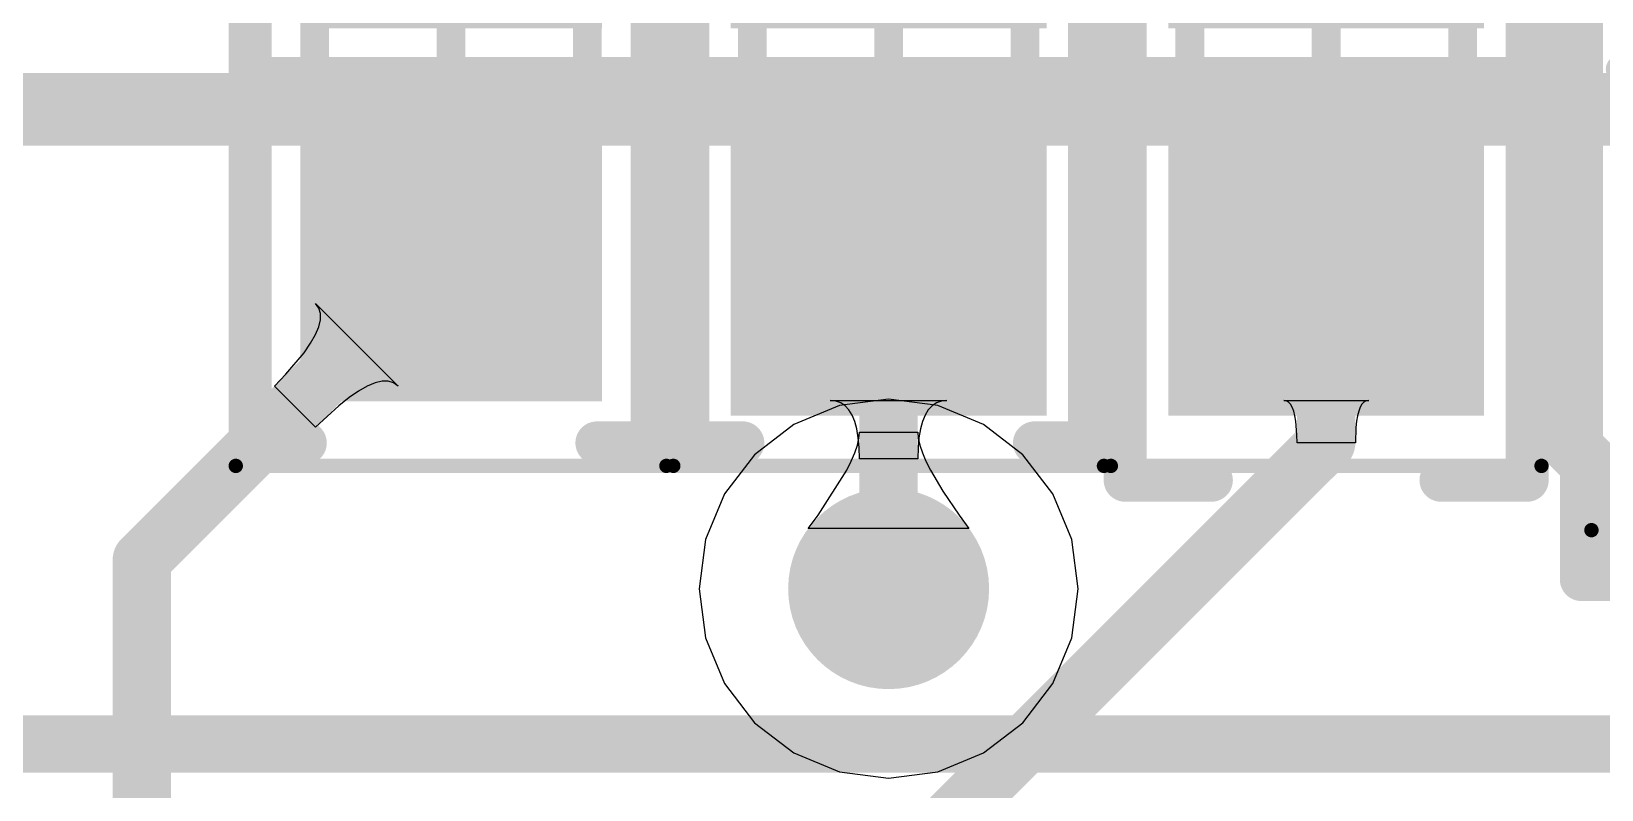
# Model space of a CAD drawing. Header units: inches. Extents: x -0.01 to 3.94, y -0.06 to 4.68.
# Drawn here: x 2.1324 to 2.3478, y 0.5624 to 0.6665 of the extents above; entities that cross this region are included whole.
import ezdxf

# ---------------------------------------------------------------- set-up
doc = ezdxf.new("R2010")
doc.units = ezdxf.units.IN
doc.header["$MEASUREMENT"] = 0
for name, color, linetype in [('Bottom Layer', 5, 'Continuous'), ('Int1 -GND)', 16, 'Continuous'), ('Int2 -PWR)', 76, 'Continuous'), ('Top 3D Body', 56, 'Continuous'), ('Top Courtyard', 56, 'Continuous'), ('Top Layer', 1, 'Continuous'), ('Top Overlay', 2, 'Continuous'), ('Top Paste', 8, 'Continuous'), ('Top Solder', 216, 'Continuous'), ('Via Holes', 16, 'Continuous')]:
    doc.layers.add(name, color=color, linetype=linetype)

# ---------------------------------------------------------------- blocks, each defined once
blk = doc.blocks.new('RES_0603_1608_536')
at = {"layer": 'Top Layer'}
for points in [[(-0.0423237, -0.0186998), (-0.0423237, 0.0187018), (-0.008859100000000003, 0.0187018), (-0.008859099999999996, -0.0186998)], [(0.008858300000000003, -0.0186998), (0.008858299999999998, 0.0187018), (0.0423229, 0.0187018), (0.0423229, -0.0186998)]]:
    blk.add_hatch(color=1, dxfattribs=at).paths.add_polyline_path(points)
at = {"layer": 'Top Paste'}
for points in [[(-0.0423237, -0.0186998), (-0.0423237, 0.0187018), (-0.008859100000000003, 0.0187018), (-0.008859099999999996, -0.0186998)], [(0.008858300000000003, -0.0186998), (0.008858299999999998, 0.0187018), (0.0423229, 0.0187018), (0.0423229, -0.0186998)]]:
    blk.add_hatch(color=8, dxfattribs=at).paths.add_polyline_path(points)
at = {"layer": 'Top Solder'}
for points in [[(-0.0442922, -0.0206683), (-0.0442922, 0.0206703), (-0.006890600000000003, 0.0206703), (-0.006890599999999997, -0.0206683)], [(0.006889800000000003, -0.0206683), (0.006889799999999997, 0.0206703), (0.0442914, 0.0206703), (0.0442914, -0.0206683)]]:
    blk.add_hatch(color=216, dxfattribs=at).paths.add_polyline_path(points)
at = {"layer": 'Top 3D Body'}
for points in [[(0.0344486, 0.018701, 0.003937, 0.003937, 0), (-0.0344494, 0.018701, 0.003937, 0.003937, 0)], [(-0.0344494, -0.018701, 0.003937, 0.003937, 0), (-0.0344494, 0.018701, 0.003937, 0.003937, 0)], [(0.0344486, -0.018701, 0.003937, 0.003937, 0), (0.0344486, 0.018701, 0.003937, 0.003937, 0)], [(0.0344486, -0.018701, 0.003937, 0.003937, 0), (-0.0344494, -0.018701, 0.003937, 0.003937, 0)]]:
    blk.add_lwpolyline(points, format="xyseb", dxfattribs=at)
for points in [[(-0.0354336, 0.018701, 0.0019685, 0.0019685, 1), (-0.0334652, 0.018701, 0.0019685, 0.0019685, 1)], [(-0.0354336, 0.018701, 0.0019685, 0.0019685, 1), (-0.0334652, 0.018701, 0.0019685, 0.0019685, 1)], [(0.0334644, 0.018701, 0.0019685, 0.0019685, 1), (0.0354328, 0.018701, 0.0019685, 0.0019685, 1)], [(0.0334644, 0.018701, 0.0019685, 0.0019685, 1), (0.0354328, 0.018701, 0.0019685, 0.0019685, 1)], [(-0.0354336, -0.018701, 0.0019685, 0.0019685, 1), (-0.0334652, -0.018701, 0.0019685, 0.0019685, 1)], [(-0.0354336, -0.018701, 0.0019685, 0.0019685, 1), (-0.0334652, -0.018701, 0.0019685, 0.0019685, 1)], [(0.0334644, -0.018701, 0.0019685, 0.0019685, 1), (0.0354328, -0.018701, 0.0019685, 0.0019685, 1)], [(0.0334644, -0.018701, 0.0019685, 0.0019685, 1), (0.0354328, -0.018701, 0.0019685, 0.0019685, 1)]]:
    blk.add_lwpolyline(points, format="xyseb", close=True, dxfattribs=at)
at = {"layer": 'Top Courtyard'}
for points in [[(0.0531506, 0.029527, 0.0019685, 0.0019685, 0), (-0.0531494, 0.029527, 0.0019685, 0.0019685, 0)], [(-0.0531494, -0.029527, 0.0019685, 0.0019685, 0), (-0.0531494, 0.029527, 0.0019685, 0.0019685, 0)], [(0.0531506, -0.029527, 0.0019685, 0.0019685, 0), (0.0531506, 0.029527, 0.0019685, 0.0019685, 0)], [(6e-07, -0.018701, 0.003937, 0.003937, 0), (6e-07, 0.018701, 0.003937, 0.003937, 0)], [(0.0187006, 1e-06, 0.003937, 0.003937, 0), (-0.0187014, 1e-06, 0.003937, 0.003937, 0)], [(0.0531506, -0.029527, 0.0019685, 0.0019685, 0), (-0.0531494, -0.029527, 0.0019685, 0.0019685, 0)]]:
    blk.add_lwpolyline(points, format="xyseb", dxfattribs=at)
for points in [[(-0.0536415, 0.029527, 0.0009842, 0.0009842, 1), (-0.0526573, 0.029527, 0.0009842, 0.0009842, 1)], [(-0.0536415, 0.029527, 0.0009842, 0.0009842, 1), (-0.0526573, 0.029527, 0.0009842, 0.0009842, 1)], [(0.0526585, 0.029527, 0.0009842, 0.0009842, 1), (0.0536427, 0.029527, 0.0009842, 0.0009842, 1)], [(0.0526585, 0.029527, 0.0009842, 0.0009842, 1), (0.0536427, 0.029527, 0.0009842, 0.0009842, 1)], [(-0.0009836, 0.018701, 0.0019685, 0.0019685, 1), (0.0009848, 0.018701, 0.0019685, 0.0019685, 1)], [(-0.0196856, 1e-06, 0.0019685, 0.0019685, 1), (-0.0177172, 1e-06, 0.0019685, 0.0019685, 1)], [(0.0177164, 1e-06, 0.0019685, 0.0019685, 1), (0.0196848, 1e-06, 0.0019685, 0.0019685, 1)], [(-0.0009836, -0.018701, 0.0019685, 0.0019685, 1), (0.0009848, -0.018701, 0.0019685, 0.0019685, 1)], [(-0.0536415, -0.029527, 0.0009842, 0.0009842, 1), (-0.0526573, -0.029527, 0.0009842, 0.0009842, 1)], [(-0.0536415, -0.029527, 0.0009842, 0.0009842, 1), (-0.0526573, -0.029527, 0.0009842, 0.0009842, 1)], [(0.0526585, -0.029527, 0.0009842, 0.0009842, 1), (0.0536427, -0.029527, 0.0009842, 0.0009842, 1)], [(0.0526585, -0.029527, 0.0009842, 0.0009842, 1), (0.0536427, -0.029527, 0.0009842, 0.0009842, 1)]]:
    blk.add_lwpolyline(points, format="xyseb", close=True, dxfattribs=at)
at = {"layer": 'Top Overlay'}
for points in [[(0.0500006, 0.027559, 0.0059055, 0.0059055, 0), (-0.0499994, 0.027559, 0.0059055, 0.0059055, 0)], [(-0.0499994, 0.020001, 0.0059055, 0.0059055, 0), (-0.0499994, 0.027559, 0.0059055, 0.0059055, 0)], [(6e-07, -0.027559, 0.0059055, 0.0059055, 0), (6e-07, 0.027559, 0.0059055, 0.0059055, 0)], [(0.0500006, 0.020001, 0.0059055, 0.0059055, 0), (0.0500006, 0.027559, 0.0059055, 0.0059055, 0)], [(-0.0499994, -0.027559, 0.0059055, 0.0059055, 0), (-0.0499994, -0.019999, 0.0059055, 0.0059055, 0)], [(0.0500006, -0.027559, 0.0059055, 0.0059055, 0), (0.0500006, -0.019999, 0.0059055, 0.0059055, 0)], [(0.0500006, -0.027559, 0.0059055, 0.0059055, 0), (-0.0499994, -0.027559, 0.0059055, 0.0059055, 0)]]:
    blk.add_lwpolyline(points, format="xyseb", dxfattribs=at)
for points in [[(-0.0514758, 0.027559, 0.0029527, 0.0029527, 1), (-0.048523, 0.027559, 0.0029527, 0.0029527, 1)], [(-0.0514758, 0.027559, 0.0029527, 0.0029527, 1), (-0.048523, 0.027559, 0.0029527, 0.0029527, 1)], [(-0.0014758, 0.027559, 0.0029527, 0.0029527, 1), (0.001477, 0.027559, 0.0029527, 0.0029527, 1)], [(0.0485242, 0.027559, 0.0029527, 0.0029527, 1), (0.051477, 0.027559, 0.0029527, 0.0029527, 1)], [(0.0485242, 0.027559, 0.0029527, 0.0029527, 1), (0.051477, 0.027559, 0.0029527, 0.0029527, 1)], [(-0.0514758, 0.020001, 0.0029527, 0.0029527, 1), (-0.048523, 0.020001, 0.0029527, 0.0029527, 1)], [(0.0485242, 0.020001, 0.0029527, 0.0029527, 1), (0.051477, 0.020001, 0.0029527, 0.0029527, 1)], [(-0.0514758, -0.019999, 0.0029527, 0.0029527, 1), (-0.048523, -0.019999, 0.0029527, 0.0029527, 1)], [(0.0485242, -0.019999, 0.0029527, 0.0029527, 1), (0.051477, -0.019999, 0.0029527, 0.0029527, 1)], [(-0.0514758, -0.027559, 0.0029527, 0.0029527, 1), (-0.048523, -0.027559, 0.0029527, 0.0029527, 1)], [(-0.0514758, -0.027559, 0.0029527, 0.0029527, 1), (-0.048523, -0.027559, 0.0029527, 0.0029527, 1)], [(-0.0014758, -0.027559, 0.0029527, 0.0029527, 1), (0.001477, -0.027559, 0.0029527, 0.0029527, 1)], [(0.0485242, -0.027559, 0.0029527, 0.0029527, 1), (0.051477, -0.027559, 0.0029527, 0.0029527, 1)], [(0.0485242, -0.027559, 0.0029527, 0.0029527, 1), (0.051477, -0.027559, 0.0029527, 0.0029527, 1)]]:
    blk.add_lwpolyline(points, format="xyseb", close=True, dxfattribs=at)
blk = doc.blocks.new('66D8AC91_DC10_42D3_BF25_693004815827_553')
at = {"layer": 'Top Overlay'}
blk.add_lwpolyline([(-0.6250006, 0.1750001, 0.007874, 0.007874, 0), (0.6249994, 0.1750001, 0.007874, 0.007874, 0)], format="xyseb", dxfattribs=at)
blk = doc.blocks.new('FER_0603_1608_559')
at = {"layer": 'Top Layer'}
for points in [[(-0.04429065, -0.01968495), (-0.04429065, 0.01968515), (-0.008857550000000002, 0.01968515), (-0.008857549999999997, -0.01968495)], [(0.008857350000000003, -0.01968495), (0.008857349999999996, 0.01968515), (0.04429045, 0.01968515), (0.04429045, -0.01968495)]]:
    blk.add_hatch(color=1, dxfattribs=at).paths.add_polyline_path(points)
at = {"layer": 'Top Paste'}
for points in [[(-0.04429065, -0.01968495), (-0.04429065, 0.01968515), (-0.008857550000000002, 0.01968515), (-0.008857549999999997, -0.01968495)], [(0.008857350000000003, -0.01968495), (0.008857349999999996, 0.01968515), (0.04429045, 0.01968515), (0.04429045, -0.01968495)]]:
    blk.add_hatch(color=8, dxfattribs=at).paths.add_polyline_path(points)
at = {"layer": 'Top Solder'}
for points in [[(-0.04625915, -0.02165345), (-0.04625915, 0.02165365), (-0.006889050000000003, 0.02165365), (-0.006889049999999997, -0.02165345)], [(0.006888850000000003, -0.02165345), (0.006888849999999997, 0.02165365), (0.04625895, 0.02165365), (0.04625895, -0.02165345)]]:
    blk.add_hatch(color=216, dxfattribs=at).paths.add_polyline_path(points)
at = {"layer": 'Top 3D Body'}
for points in [[(0.0344479, 0.0187001, 0.003937, 0.003937, 0), (-0.0344481, 0.0187001, 0.003937, 0.003937, 0)], [(-0.0344481, -0.0186999, 0.003937, 0.003937, 0), (-0.0344481, 0.0187001, 0.003937, 0.003937, 0)], [(0.0344479, -0.0186999, 0.003937, 0.003937, 0), (0.0344479, 0.0187001, 0.003937, 0.003937, 0)], [(0.0344479, -0.0186999, 0.003937, 0.003937, 0), (-0.0344481, -0.0186999, 0.003937, 0.003937, 0)]]:
    blk.add_lwpolyline(points, format="xyseb", dxfattribs=at)
for points in [[(-0.0354323, 0.0187001, 0.0019685, 0.0019685, 1), (-0.0334639, 0.0187001, 0.0019685, 0.0019685, 1)], [(-0.0354323, 0.0187001, 0.0019685, 0.0019685, 1), (-0.0334639, 0.0187001, 0.0019685, 0.0019685, 1)], [(0.0334637, 0.0187001, 0.0019685, 0.0019685, 1), (0.0354321, 0.0187001, 0.0019685, 0.0019685, 1)], [(0.0334637, 0.0187001, 0.0019685, 0.0019685, 1), (0.0354321, 0.0187001, 0.0019685, 0.0019685, 1)], [(-0.0354323, -0.0186999, 0.0019685, 0.0019685, 1), (-0.0334639, -0.0186999, 0.0019685, 0.0019685, 1)], [(-0.0354323, -0.0186999, 0.0019685, 0.0019685, 1), (-0.0334639, -0.0186999, 0.0019685, 0.0019685, 1)], [(0.0334637, -0.0186999, 0.0019685, 0.0019685, 1), (0.0354321, -0.0186999, 0.0019685, 0.0019685, 1)], [(0.0334637, -0.0186999, 0.0019685, 0.0019685, 1), (0.0354321, -0.0186999, 0.0019685, 0.0019685, 1)]]:
    blk.add_lwpolyline(points, format="xyseb", close=True, dxfattribs=at)
at = {"layer": 'Top Courtyard'}
for points in [[(0.0531499, 0.0295281, 0.0019685, 0.0019685, 0), (-0.0531501, 0.0295281, 0.0019685, 0.0019685, 0)], [(-0.0531501, -0.0295279, 0.0019685, 0.0019685, 0), (-0.0531501, 0.0295281, 0.0019685, 0.0019685, 0)], [(0.0531499, -0.0295279, 0.0019685, 0.0019685, 0), (0.0531499, 0.0295281, 0.0019685, 0.0019685, 0)], [(-1e-07, -0.0186999, 0.003937, 0.003937, 0), (-1e-07, 0.0187001, 0.003937, 0.003937, 0)], [(0.0186999, 1e-07, 0.003937, 0.003937, 0), (-0.0187001, 1e-07, 0.003937, 0.003937, 0)], [(0.0531499, -0.0295279, 0.0019685, 0.0019685, 0), (-0.0531501, -0.0295279, 0.0019685, 0.0019685, 0)]]:
    blk.add_lwpolyline(points, format="xyseb", dxfattribs=at)
for points in [[(-0.0536422, 0.0295281, 0.0009842, 0.0009842, 1), (-0.052658, 0.0295281, 0.0009842, 0.0009842, 1)], [(-0.0536422, 0.0295281, 0.0009842, 0.0009842, 1), (-0.052658, 0.0295281, 0.0009842, 0.0009842, 1)], [(0.0526578, 0.0295281, 0.0009842, 0.0009842, 1), (0.053642, 0.0295281, 0.0009842, 0.0009842, 1)], [(0.0526578, 0.0295281, 0.0009842, 0.0009842, 1), (0.053642, 0.0295281, 0.0009842, 0.0009842, 1)], [(-0.0009843, 0.0187001, 0.0019685, 0.0019685, 1), (0.0009841, 0.0187001, 0.0019685, 0.0019685, 1)], [(-0.0196843, 1e-07, 0.0019685, 0.0019685, 1), (-0.0177159, 1e-07, 0.0019685, 0.0019685, 1)], [(0.0177157, 1e-07, 0.0019685, 0.0019685, 1), (0.0196841, 1e-07, 0.0019685, 0.0019685, 1)], [(-0.0009843, -0.0186999, 0.0019685, 0.0019685, 1), (0.0009841, -0.0186999, 0.0019685, 0.0019685, 1)], [(-0.0536422, -0.0295279, 0.0009842, 0.0009842, 1), (-0.052658, -0.0295279, 0.0009842, 0.0009842, 1)], [(-0.0536422, -0.0295279, 0.0009842, 0.0009842, 1), (-0.052658, -0.0295279, 0.0009842, 0.0009842, 1)], [(0.0526578, -0.0295279, 0.0009842, 0.0009842, 1), (0.053642, -0.0295279, 0.0009842, 0.0009842, 1)], [(0.0526578, -0.0295279, 0.0009842, 0.0009842, 1), (0.053642, -0.0295279, 0.0009842, 0.0009842, 1)]]:
    blk.add_lwpolyline(points, format="xyseb", close=True, dxfattribs=at)
at = {"layer": 'Top Overlay'}
for points in [[(-0.0551181, 0.0157481, 0.0059055, 0.0059055, 0), (-0.0551181, 0.0275601, 0.0059055, 0.0059055, 0)], [(0.0551179, 0.0275601, 0.0059055, 0.0059055, 0), (-0.0551181, 0.0275601, 0.0059055, 0.0059055, 0)], [(-1e-07, -0.0275599, 0.0059055, 0.0059055, 0), (-1e-07, 0.0275601, 0.0059055, 0.0059055, 0)], [(0.0551179, 0.0157481, 0.0059055, 0.0059055, 0), (0.0551179, 0.0275601, 0.0059055, 0.0059055, 0)], [(-0.0551181, -0.0275599, 0.0059055, 0.0059055, 0), (-0.0551181, -0.0157479, 0.0059055, 0.0059055, 0)], [(0.0551179, -0.0275599, 0.0059055, 0.0059055, 0), (0.0551179, -0.0157479, 0.0059055, 0.0059055, 0)], [(0.0551179, -0.0275599, 0.0059055, 0.0059055, 0), (-0.0551181, -0.0275599, 0.0059055, 0.0059055, 0)]]:
    blk.add_lwpolyline(points, format="xyseb", dxfattribs=at)
for points in [[(-0.0565945, 0.0275601, 0.0029527, 0.0029527, 1), (-0.0536417, 0.0275601, 0.0029527, 0.0029527, 1)], [(-0.0565945, 0.0275601, 0.0029527, 0.0029527, 1), (-0.0536417, 0.0275601, 0.0029527, 0.0029527, 1)], [(-0.0014765, 0.0275601, 0.0029527, 0.0029527, 1), (0.0014763, 0.0275601, 0.0029527, 0.0029527, 1)], [(0.0536415, 0.0275601, 0.0029527, 0.0029527, 1), (0.0565943, 0.0275601, 0.0029527, 0.0029527, 1)], [(0.0536415, 0.0275601, 0.0029527, 0.0029527, 1), (0.0565943, 0.0275601, 0.0029527, 0.0029527, 1)], [(-0.0565945, 0.0157481, 0.0029527, 0.0029527, 1), (-0.0536417, 0.0157481, 0.0029527, 0.0029527, 1)], [(0.0536415, 0.0157481, 0.0029527, 0.0029527, 1), (0.0565943, 0.0157481, 0.0029527, 0.0029527, 1)], [(-0.0565945, -0.0157479, 0.0029527, 0.0029527, 1), (-0.0536417, -0.0157479, 0.0029527, 0.0029527, 1)], [(0.0536415, -0.0157479, 0.0029527, 0.0029527, 1), (0.0565943, -0.0157479, 0.0029527, 0.0029527, 1)], [(-0.0565945, -0.0275599, 0.0029527, 0.0029527, 1), (-0.0536417, -0.0275599, 0.0029527, 0.0029527, 1)], [(-0.0565945, -0.0275599, 0.0029527, 0.0029527, 1), (-0.0536417, -0.0275599, 0.0029527, 0.0029527, 1)], [(-0.0014765, -0.0275599, 0.0029527, 0.0029527, 1), (0.0014763, -0.0275599, 0.0029527, 0.0029527, 1)], [(0.0536415, -0.0275599, 0.0029527, 0.0029527, 1), (0.0565943, -0.0275599, 0.0029527, 0.0029527, 1)], [(0.0536415, -0.0275599, 0.0029527, 0.0029527, 1), (0.0565943, -0.0275599, 0.0029527, 0.0029527, 1)]]:
    blk.add_lwpolyline(points, format="xyseb", close=True, dxfattribs=at)
blk = doc.blocks.new('SOD523F_579')
at = {"layer": 'Top Layer'}
for points in [[(-0.05118195, -0.009842400000000003), (-0.05118195, 0.009842599999999996), (-0.01968585, 0.009842600000000003), (-0.01968585, -0.009842399999999998)], [(0.01968605, -0.009842400000000003), (0.01968605, 0.009842599999999996), (0.05118215, 0.009842600000000003), (0.05118215, -0.009842399999999998)]]:
    blk.add_hatch(color=1, dxfattribs=at).paths.add_polyline_path(points)
at = {"layer": 'Top Overlay'}
for points in [[(0.0629921, 0.0050009), (0.0700001, 0.0050009), (0.0700001, 0.0250009), (0.0629921, 0.0250009)], [(0.0629921, -0.0236211), (0.0708661, -0.0236211), (0.0708661, -0.0049991), (0.0629921, -0.0049991)]]:
    blk.add_hatch(color=2, dxfattribs=at).paths.add_polyline_path(points)
at = {"layer": 'Top Paste'}
for points in [[(-0.05118195, -0.009842400000000003), (-0.05118195, 0.009842599999999996), (-0.01968585, 0.009842600000000003), (-0.01968585, -0.009842399999999998)], [(0.01968605, -0.009842400000000003), (0.01968605, 0.009842599999999996), (0.05118215, 0.009842600000000003), (0.05118215, -0.009842399999999998)]]:
    blk.add_hatch(color=8, dxfattribs=at).paths.add_polyline_path(points)
at = {"layer": 'Top Solder'}
for points in [[(-0.05315045, -0.0118109), (-0.05315045, 0.0118111), (-0.01771735, 0.0118111), (-0.01771735, -0.0118109)], [(0.01771755, -0.0118109), (0.01771755, 0.0118111), (0.05315065, 0.0118111), (0.05315065, -0.0118109)]]:
    blk.add_hatch(color=216, dxfattribs=at).paths.add_polyline_path(points)
at = {"layer": 'Top 3D Body'}
for points in [[(-0.0255899, -0.0167319, 0.003937, 0.003937, 0), (-0.0255899, 0.0167321, 0.003937, 0.003937, 0)], [(0.0255901, 0.0167321, 0.003937, 0.003937, 0), (-0.0255899, 0.0167321, 0.003937, 0.003937, 0)], [(0.0255901, -0.0167319, 0.003937, 0.003937, 0), (0.0255901, 0.0167321, 0.003937, 0.003937, 0)], [(0.0255901, -0.0167319, 0.003937, 0.003937, 0), (-0.0255899, -0.0167319, 0.003937, 0.003937, 0)]]:
    blk.add_lwpolyline(points, format="xyseb", dxfattribs=at)
for points in [[(-0.0265741, 0.0167321, 0.0019685, 0.0019685, 1), (-0.0246057, 0.0167321, 0.0019685, 0.0019685, 1)], [(-0.0265741, 0.0167321, 0.0019685, 0.0019685, 1), (-0.0246057, 0.0167321, 0.0019685, 0.0019685, 1)], [(0.0246059, 0.0167321, 0.0019685, 0.0019685, 1), (0.0265743, 0.0167321, 0.0019685, 0.0019685, 1)], [(0.0246059, 0.0167321, 0.0019685, 0.0019685, 1), (0.0265743, 0.0167321, 0.0019685, 0.0019685, 1)], [(-0.0265741, -0.0167319, 0.0019685, 0.0019685, 1), (-0.0246057, -0.0167319, 0.0019685, 0.0019685, 1)], [(-0.0265741, -0.0167319, 0.0019685, 0.0019685, 1), (-0.0246057, -0.0167319, 0.0019685, 0.0019685, 1)], [(0.0246059, -0.0167319, 0.0019685, 0.0019685, 1), (0.0265743, -0.0167319, 0.0019685, 0.0019685, 1)], [(0.0246059, -0.0167319, 0.0019685, 0.0019685, 1), (0.0265743, -0.0167319, 0.0019685, 0.0019685, 1)]]:
    blk.add_lwpolyline(points, format="xyseb", close=True, dxfattribs=at)
at = {"layer": 'Top Courtyard'}
for points in [[(-0.0632279, -0.0236219, 0.0019685, 0.0019685, 0), (-0.0632279, 0.0236221, 0.0019685, 0.0019685, 0)], [(0.0632281, 0.0236221, 0.0019685, 0.0019685, 0), (-0.0632279, 0.0236221, 0.0019685, 0.0019685, 0)], [(0.0632281, -0.0236219, 0.0019685, 0.0019685, 0), (0.0632281, 0.0236221, 0.0019685, 0.0019685, 0)], [(1e-07, -0.0196859, 0.003937, 0.003937, 0), (1e-07, 0.0196841, 0.003937, 0.003937, 0)], [(0.0236221, 1e-07, 0.003937, 0.003937, 0), (-0.0157479, 1e-07, 0.003937, 0.003937, 0)], [(0.0632281, -0.0236219, 0.0019685, 0.0019685, 0), (-0.0632279, -0.0236219, 0.0019685, 0.0019685, 0)]]:
    blk.add_lwpolyline(points, format="xyseb", dxfattribs=at)
for points in [[(-0.06372, 0.0236221, 0.0009842, 0.0009842, 1), (-0.0627358, 0.0236221, 0.0009842, 0.0009842, 1)], [(-0.06372, 0.0236221, 0.0009842, 0.0009842, 1), (-0.0627358, 0.0236221, 0.0009842, 0.0009842, 1)], [(0.062736, 0.0236221, 0.0009842, 0.0009842, 1), (0.0637202, 0.0236221, 0.0009842, 0.0009842, 1)], [(0.062736, 0.0236221, 0.0009842, 0.0009842, 1), (0.0637202, 0.0236221, 0.0009842, 0.0009842, 1)], [(-0.0009841, 0.0196841, 0.0019685, 0.0019685, 1), (0.0009843, 0.0196841, 0.0019685, 0.0019685, 1)], [(-0.0167321, 1e-07, 0.0019685, 0.0019685, 1), (-0.0147637, 1e-07, 0.0019685, 0.0019685, 1)], [(0.0226379, 1e-07, 0.0019685, 0.0019685, 1), (0.0246063, 1e-07, 0.0019685, 0.0019685, 1)], [(-0.0009841, -0.0196859, 0.0019685, 0.0019685, 1), (0.0009843, -0.0196859, 0.0019685, 0.0019685, 1)], [(-0.06372, -0.0236219, 0.0009842, 0.0009842, 1), (-0.0627358, -0.0236219, 0.0009842, 0.0009842, 1)], [(-0.06372, -0.0236219, 0.0009842, 0.0009842, 1), (-0.0627358, -0.0236219, 0.0009842, 0.0009842, 1)], [(0.062736, -0.0236219, 0.0009842, 0.0009842, 1), (0.0637202, -0.0236219, 0.0009842, 0.0009842, 1)], [(0.062736, -0.0236219, 0.0009842, 0.0009842, 1), (0.0637202, -0.0236219, 0.0009842, 0.0009842, 1)]]:
    blk.add_lwpolyline(points, format="xyseb", close=True, dxfattribs=at)
at = {"layer": 'Top Overlay'}
for points in [[(0.0650001, 0.0250001, 0.0059055, 0.0059055, 0), (-0.0629919, 0.0250001, 0.0059055, 0.0059055, 0)], [(-0.0629919, 0.0150001, 0.0059055, 0.0059055, 0), (-0.0629919, 0.0250001, 0.0059055, 0.0059055, 0)], [(0.0700001, 0.0250001, 0.0059055, 0.0059055, 0), (0.0629921, 0.0250001, 0.0059055, 0.0059055, 0)], [(0.0629921, 0.0050001, 0.0059055, 0.0059055, 0), (0.0629921, 0.0250001, 0.0059055, 0.0059055, 0)], [(0.0700001, 0.0050001, 0.0059055, 0.0059055, 0), (0.0700001, 0.0250001, 0.0059055, 0.0059055, 0)], [(0.0078741, -0.0118119, 0.007874, 0.007874, 0), (0.0078741, 0.0118101, 0.007874, 0.007874, 0)], [(-0.0118119, -0.0039379, 0.007874, 0.007874, 0), (-0.0118119, 0.0098421, 0.007874, 0.007874, 0)], [(0.0078741, 1e-07, 0.007874, 0.007874, 0), (-0.0118119, 0.0098421, 0.007874, 0.007874, 0)], [(0.0700001, 0.0050001, 0.0059055, 0.0059055, 0), (0.0629921, 0.0050001, 0.0059055, 0.0059055, 0)], [(-0.0118119, -0.0098419, 0.007874, 0.007874, 0), (0.0078741, 1e-07, 0.007874, 0.007874, 0)], [(-0.0118119, -0.0098419, 0.007874, 0.007874, 0), (-0.0118119, -0.0039379, 0.007874, 0.007874, 0)], [(0.0629921, -0.0249999, 0.0059055, 0.0059055, 0), (0.0629921, -0.0049999, 0.0059055, 0.0059055, 0)], [(0.0700001, -0.0049999, 0.0059055, 0.0059055, 0), (0.0629921, -0.0049999, 0.0059055, 0.0059055, 0)], [(0.0700001, -0.0249999, 0.0059055, 0.0059055, 0), (0.0700001, -0.0049999, 0.0059055, 0.0059055, 0)], [(-0.0629919, -0.0249999, 0.0059055, 0.0059055, 0), (-0.0629919, -0.0149999, 0.0059055, 0.0059055, 0)], [(0.0650001, -0.0249999, 0.0059055, 0.0059055, 0), (-0.0629919, -0.0249999, 0.0059055, 0.0059055, 0)], [(0.0700001, -0.0249999, 0.0059055, 0.0059055, 0), (0.0629921, -0.0249999, 0.0059055, 0.0059055, 0)]]:
    blk.add_lwpolyline(points, format="xyseb", dxfattribs=at)
for points in [[(-0.0644683, 0.0250001, 0.0029527, 0.0029527, 1), (-0.0615155, 0.0250001, 0.0029527, 0.0029527, 1)], [(-0.0644683, 0.0250001, 0.0029527, 0.0029527, 1), (-0.0615155, 0.0250001, 0.0029527, 0.0029527, 1)], [(0.0615157, 0.0250001, 0.0029527, 0.0029527, 1), (0.0644685, 0.0250001, 0.0029527, 0.0029527, 1)], [(0.0615157, 0.0250001, 0.0029527, 0.0029527, 1), (0.0644685, 0.0250001, 0.0029527, 0.0029527, 1)], [(0.0635237, 0.0250001, 0.0029527, 0.0029527, 1), (0.0664765, 0.0250001, 0.0029527, 0.0029527, 1)], [(0.0685237, 0.0250001, 0.0029527, 0.0029527, 1), (0.0714765, 0.0250001, 0.0029527, 0.0029527, 1)], [(0.0685237, 0.0250001, 0.0029527, 0.0029527, 1), (0.0714765, 0.0250001, 0.0029527, 0.0029527, 1)], [(-0.0644683, 0.0150001, 0.0029527, 0.0029527, 1), (-0.0615155, 0.0150001, 0.0029527, 0.0029527, 1)], [(0.0059056, 0.0118101, 0.003937, 0.003937, 1), (0.0098426, 0.0118101, 0.003937, 0.003937, 1)], [(-0.0137804, 0.0098421, 0.003937, 0.003937, 1), (-0.0098434, 0.0098421, 0.003937, 0.003937, 1)], [(-0.0137804, 0.0098421, 0.003937, 0.003937, 1), (-0.0098434, 0.0098421, 0.003937, 0.003937, 1)], [(0.0615157, 0.0050001, 0.0029527, 0.0029527, 1), (0.0644685, 0.0050001, 0.0029527, 0.0029527, 1)], [(0.0615157, 0.0050001, 0.0029527, 0.0029527, 1), (0.0644685, 0.0050001, 0.0029527, 0.0029527, 1)], [(0.0685237, 0.0050001, 0.0029527, 0.0029527, 1), (0.0714765, 0.0050001, 0.0029527, 0.0029527, 1)], [(0.0685237, 0.0050001, 0.0029527, 0.0029527, 1), (0.0714765, 0.0050001, 0.0029527, 0.0029527, 1)], [(0.0059056, 1e-07, 0.003937, 0.003937, 1), (0.0098426, 1e-07, 0.003937, 0.003937, 1)], [(0.0059056, 1e-07, 0.003937, 0.003937, 1), (0.0098426, 1e-07, 0.003937, 0.003937, 1)], [(-0.0137804, -0.0039379, 0.003937, 0.003937, 1), (-0.0098434, -0.0039379, 0.003937, 0.003937, 1)], [(-0.0137804, -0.0039379, 0.003937, 0.003937, 1), (-0.0098434, -0.0039379, 0.003937, 0.003937, 1)], [(0.0615157, -0.0049999, 0.0029527, 0.0029527, 1), (0.0644685, -0.0049999, 0.0029527, 0.0029527, 1)], [(0.0615157, -0.0049999, 0.0029527, 0.0029527, 1), (0.0644685, -0.0049999, 0.0029527, 0.0029527, 1)], [(0.0685237, -0.0049999, 0.0029527, 0.0029527, 1), (0.0714765, -0.0049999, 0.0029527, 0.0029527, 1)], [(0.0685237, -0.0049999, 0.0029527, 0.0029527, 1), (0.0714765, -0.0049999, 0.0029527, 0.0029527, 1)], [(-0.0137804, -0.0098419, 0.003937, 0.003937, 1), (-0.0098434, -0.0098419, 0.003937, 0.003937, 1)], [(-0.0137804, -0.0098419, 0.003937, 0.003937, 1), (-0.0098434, -0.0098419, 0.003937, 0.003937, 1)], [(0.0059056, -0.0118119, 0.003937, 0.003937, 1), (0.0098426, -0.0118119, 0.003937, 0.003937, 1)], [(-0.0644683, -0.0149999, 0.0029527, 0.0029527, 1), (-0.0615155, -0.0149999, 0.0029527, 0.0029527, 1)], [(-0.0644683, -0.0249999, 0.0029527, 0.0029527, 1), (-0.0615155, -0.0249999, 0.0029527, 0.0029527, 1)], [(-0.0644683, -0.0249999, 0.0029527, 0.0029527, 1), (-0.0615155, -0.0249999, 0.0029527, 0.0029527, 1)], [(0.0615157, -0.0249999, 0.0029527, 0.0029527, 1), (0.0644685, -0.0249999, 0.0029527, 0.0029527, 1)], [(0.0615157, -0.0249999, 0.0029527, 0.0029527, 1), (0.0644685, -0.0249999, 0.0029527, 0.0029527, 1)], [(0.0635237, -0.0249999, 0.0029527, 0.0029527, 1), (0.0664765, -0.0249999, 0.0029527, 0.0029527, 1)], [(0.0685237, -0.0249999, 0.0029527, 0.0029527, 1), (0.0714765, -0.0249999, 0.0029527, 0.0029527, 1)], [(0.0685237, -0.0249999, 0.0029527, 0.0029527, 1), (0.0714765, -0.0249999, 0.0029527, 0.0029527, 1)]]:
    blk.add_lwpolyline(points, format="xyseb", close=True, dxfattribs=at)
blk = doc.blocks.new('CAP_0603_1608_600')
at = {"layer": 'Top Layer'}
for points in [[(-0.04429065, -0.01968495), (-0.04429065, 0.01968515), (-0.008857550000000002, 0.01968515), (-0.008857549999999997, -0.01968495)], [(0.008857350000000003, -0.01968495), (0.008857349999999996, 0.01968515), (0.04429045, 0.01968515), (0.04429045, -0.01968495)]]:
    blk.add_hatch(color=1, dxfattribs=at).paths.add_polyline_path(points)
at = {"layer": 'Top Paste'}
for points in [[(-0.04429065, -0.01968495), (-0.04429065, 0.01968515), (-0.008857550000000002, 0.01968515), (-0.008857549999999997, -0.01968495)], [(0.008857350000000003, -0.01968495), (0.008857349999999996, 0.01968515), (0.04429045, 0.01968515), (0.04429045, -0.01968495)]]:
    blk.add_hatch(color=8, dxfattribs=at).paths.add_polyline_path(points)
at = {"layer": 'Top Solder'}
for points in [[(-0.04625915, -0.02165345), (-0.04625915, 0.02165365), (-0.006889050000000003, 0.02165365), (-0.006889049999999997, -0.02165345)], [(0.006888850000000003, -0.02165345), (0.006888849999999997, 0.02165365), (0.04625895, 0.02165365), (0.04625895, -0.02165345)]]:
    blk.add_hatch(color=216, dxfattribs=at).paths.add_polyline_path(points)
at = {"layer": 'Top 3D Body'}
for points in [[(0.0344479, 0.0187001, 0.003937, 0.003937, 0), (-0.0344481, 0.0187001, 0.003937, 0.003937, 0)], [(-0.0344481, -0.0186999, 0.003937, 0.003937, 0), (-0.0344481, 0.0187001, 0.003937, 0.003937, 0)], [(0.0344479, -0.0186999, 0.003937, 0.003937, 0), (0.0344479, 0.0187001, 0.003937, 0.003937, 0)], [(0.0344479, -0.0186999, 0.003937, 0.003937, 0), (-0.0344481, -0.0186999, 0.003937, 0.003937, 0)]]:
    blk.add_lwpolyline(points, format="xyseb", dxfattribs=at)
for points in [[(-0.0354323, 0.0187001, 0.0019685, 0.0019685, 1), (-0.0334639, 0.0187001, 0.0019685, 0.0019685, 1)], [(-0.0354323, 0.0187001, 0.0019685, 0.0019685, 1), (-0.0334639, 0.0187001, 0.0019685, 0.0019685, 1)], [(0.0334637, 0.0187001, 0.0019685, 0.0019685, 1), (0.0354321, 0.0187001, 0.0019685, 0.0019685, 1)], [(0.0334637, 0.0187001, 0.0019685, 0.0019685, 1), (0.0354321, 0.0187001, 0.0019685, 0.0019685, 1)], [(-0.0354323, -0.0186999, 0.0019685, 0.0019685, 1), (-0.0334639, -0.0186999, 0.0019685, 0.0019685, 1)], [(-0.0354323, -0.0186999, 0.0019685, 0.0019685, 1), (-0.0334639, -0.0186999, 0.0019685, 0.0019685, 1)], [(0.0334637, -0.0186999, 0.0019685, 0.0019685, 1), (0.0354321, -0.0186999, 0.0019685, 0.0019685, 1)], [(0.0334637, -0.0186999, 0.0019685, 0.0019685, 1), (0.0354321, -0.0186999, 0.0019685, 0.0019685, 1)]]:
    blk.add_lwpolyline(points, format="xyseb", close=True, dxfattribs=at)
at = {"layer": 'Top Courtyard'}
for points in [[(0.0531499, 0.0295281, 0.0019685, 0.0019685, 0), (-0.0531501, 0.0295281, 0.0019685, 0.0019685, 0)], [(-0.0531501, -0.0295279, 0.0019685, 0.0019685, 0), (-0.0531501, 0.0295281, 0.0019685, 0.0019685, 0)], [(0.0531499, -0.0295279, 0.0019685, 0.0019685, 0), (0.0531499, 0.0295281, 0.0019685, 0.0019685, 0)], [(-1e-07, -0.0186999, 0.003937, 0.003937, 0), (-1e-07, 0.0187001, 0.003937, 0.003937, 0)], [(0.0186999, 1e-07, 0.003937, 0.003937, 0), (-0.0187001, 1e-07, 0.003937, 0.003937, 0)], [(0.0531499, -0.0295279, 0.0019685, 0.0019685, 0), (-0.0531501, -0.0295279, 0.0019685, 0.0019685, 0)]]:
    blk.add_lwpolyline(points, format="xyseb", dxfattribs=at)
for points in [[(-0.0536422, 0.0295281, 0.0009842, 0.0009842, 1), (-0.052658, 0.0295281, 0.0009842, 0.0009842, 1)], [(-0.0536422, 0.0295281, 0.0009842, 0.0009842, 1), (-0.052658, 0.0295281, 0.0009842, 0.0009842, 1)], [(0.0526578, 0.0295281, 0.0009842, 0.0009842, 1), (0.053642, 0.0295281, 0.0009842, 0.0009842, 1)], [(0.0526578, 0.0295281, 0.0009842, 0.0009842, 1), (0.053642, 0.0295281, 0.0009842, 0.0009842, 1)], [(-0.0009843, 0.0187001, 0.0019685, 0.0019685, 1), (0.0009841, 0.0187001, 0.0019685, 0.0019685, 1)], [(-0.0196843, 1e-07, 0.0019685, 0.0019685, 1), (-0.0177159, 1e-07, 0.0019685, 0.0019685, 1)], [(0.0177157, 1e-07, 0.0019685, 0.0019685, 1), (0.0196841, 1e-07, 0.0019685, 0.0019685, 1)], [(-0.0009843, -0.0186999, 0.0019685, 0.0019685, 1), (0.0009841, -0.0186999, 0.0019685, 0.0019685, 1)], [(-0.0536422, -0.0295279, 0.0009842, 0.0009842, 1), (-0.052658, -0.0295279, 0.0009842, 0.0009842, 1)], [(-0.0536422, -0.0295279, 0.0009842, 0.0009842, 1), (-0.052658, -0.0295279, 0.0009842, 0.0009842, 1)], [(0.0526578, -0.0295279, 0.0009842, 0.0009842, 1), (0.053642, -0.0295279, 0.0009842, 0.0009842, 1)], [(0.0526578, -0.0295279, 0.0009842, 0.0009842, 1), (0.053642, -0.0295279, 0.0009842, 0.0009842, 1)]]:
    blk.add_lwpolyline(points, format="xyseb", close=True, dxfattribs=at)
at = {"layer": 'Top Overlay'}
for points in [[(-0.0500001, 0.0200001, 0.0059055, 0.0059055, 0), (-0.0500001, 0.0275601, 0.0059055, 0.0059055, 0)], [(0.0499999, 0.0275601, 0.0059055, 0.0059055, 0), (-0.0500001, 0.0275601, 0.0059055, 0.0059055, 0)], [(-1e-07, -0.0275599, 0.0059055, 0.0059055, 0), (-1e-07, 0.0275601, 0.0059055, 0.0059055, 0)], [(0.0499999, 0.0200001, 0.0059055, 0.0059055, 0), (0.0499999, 0.0275601, 0.0059055, 0.0059055, 0)], [(-0.0500001, -0.0275599, 0.0059055, 0.0059055, 0), (-0.0500001, -0.0199999, 0.0059055, 0.0059055, 0)], [(0.0499999, -0.0275599, 0.0059055, 0.0059055, 0), (0.0499999, -0.0199999, 0.0059055, 0.0059055, 0)], [(0.0499999, -0.0275599, 0.0059055, 0.0059055, 0), (-0.0500001, -0.0275599, 0.0059055, 0.0059055, 0)]]:
    blk.add_lwpolyline(points, format="xyseb", dxfattribs=at)
for points in [[(-0.0514765, 0.0275601, 0.0029527, 0.0029527, 1), (-0.0485237, 0.0275601, 0.0029527, 0.0029527, 1)], [(-0.0514765, 0.0275601, 0.0029527, 0.0029527, 1), (-0.0485237, 0.0275601, 0.0029527, 0.0029527, 1)], [(-0.0014765, 0.0275601, 0.0029527, 0.0029527, 1), (0.0014763, 0.0275601, 0.0029527, 0.0029527, 1)], [(0.0485235, 0.0275601, 0.0029527, 0.0029527, 1), (0.0514763, 0.0275601, 0.0029527, 0.0029527, 1)], [(0.0485235, 0.0275601, 0.0029527, 0.0029527, 1), (0.0514763, 0.0275601, 0.0029527, 0.0029527, 1)], [(-0.0514765, 0.0200001, 0.0029527, 0.0029527, 1), (-0.0485237, 0.0200001, 0.0029527, 0.0029527, 1)], [(0.0485235, 0.0200001, 0.0029527, 0.0029527, 1), (0.0514763, 0.0200001, 0.0029527, 0.0029527, 1)], [(-0.0514765, -0.0199999, 0.0029527, 0.0029527, 1), (-0.0485237, -0.0199999, 0.0029527, 0.0029527, 1)], [(0.0485235, -0.0199999, 0.0029527, 0.0029527, 1), (0.0514763, -0.0199999, 0.0029527, 0.0029527, 1)], [(-0.0514765, -0.0275599, 0.0029527, 0.0029527, 1), (-0.0485237, -0.0275599, 0.0029527, 0.0029527, 1)], [(-0.0514765, -0.0275599, 0.0029527, 0.0029527, 1), (-0.0485237, -0.0275599, 0.0029527, 0.0029527, 1)], [(-0.0014765, -0.0275599, 0.0029527, 0.0029527, 1), (0.0014763, -0.0275599, 0.0029527, 0.0029527, 1)], [(0.0485235, -0.0275599, 0.0029527, 0.0029527, 1), (0.0514763, -0.0275599, 0.0029527, 0.0029527, 1)], [(0.0485235, -0.0275599, 0.0029527, 0.0029527, 1), (0.0514763, -0.0275599, 0.0029527, 0.0029527, 1)]]:
    blk.add_lwpolyline(points, format="xyseb", close=True, dxfattribs=at)

msp = doc.modelspace()

# ---------------------------------------------------------------- hatches: boundary and pattern name
at = {"layer": 'Bottom Layer'}
h = msp.add_hatch(color=5, dxfattribs=at)
edge = h.paths.add_edge_path()
edge.add_arc((2.25, 0.59), 0.0137795, 0, 360)
at = {"layer": 'Int1 -GND)'}
h = msp.add_hatch(color=7, dxfattribs=at)
edge = h.paths.add_edge_path()
edge.add_arc((2.25, 0.59), 0.0137795, 0, 360)
at = {"layer": 'Int2 -PWR)'}
h = msp.add_hatch(color=7, dxfattribs=at)
edge = h.paths.add_edge_path()
edge.add_arc((2.25, 0.59), 0.0137795, 0, 360)
at = {"layer": 'Top Layer'}
h = msp.add_hatch(color=1, dxfattribs=at)
edge = h.paths.add_edge_path()
edge.add_arc((2.25, 0.59), 0.0137795, 0, 360)
at = {"layer": 'Via Holes'}
h = msp.add_hatch(color=7, dxfattribs=at)
edge = h.paths.add_edge_path()
edge.add_arc((2.25, 0.59), 0.0068897, 0, 360)

# ---------------------------------------------------------------- linework, layer by layer
at = {"layer": 'Bottom Layer'}
msp.add_lwpolyline([(0.8654537, 0.6557627, 0.01, 0.01, 0), (2.4536385, 0.6557627, 0.01, 0.01, 0)], format="xyseb", dxfattribs=at)
at = {"layer": 'Int2 -PWR)'}
for p, q in [((2.25, 0.616002), (2.2432702, 0.615116)), ((2.2567298, 0.615116), (2.25, 0.616002)), ((2.2432702, 0.615116), (2.236999, 0.6125184)), ((2.263001, 0.6125184), (2.2567298, 0.615116)), ((2.236999, 0.6125184), (2.2316138, 0.6083862)), ((2.2683862, 0.6083862), (2.263001, 0.6125184)), ((2.2316138, 0.6083862), (2.2274816, 0.603001)), ((2.2725184, 0.603001), (2.2683862, 0.6083862)), ((2.2274816, 0.603001), (2.224884, 0.5967298)), ((2.275116, 0.5967298), (2.2725184, 0.603001)), ((2.224884, 0.5967298), (2.223998, 0.59)), ((2.276002, 0.59), (2.275116, 0.5967298)), ((2.223998, 0.59), (2.224884, 0.5832702)), ((2.275116, 0.5832702), (2.276002, 0.59)), ((2.224884, 0.5832702), (2.2274816, 0.576999)), ((2.2725184, 0.576999), (2.275116, 0.5832702)), ((2.2274816, 0.576999), (2.2316138, 0.5716138)), ((2.2683862, 0.5716138), (2.2725184, 0.576999)), ((2.2316138, 0.5716138), (2.236999, 0.5674816)), ((2.263001, 0.5674816), (2.2683862, 0.5716138)), ((2.236999, 0.5674816), (2.2432702, 0.564884)), ((2.2567298, 0.564884), (2.263001, 0.5674816)), ((2.2432702, 0.564884), (2.25, 0.563998)), ((2.25, 0.563998), (2.2567298, 0.564884))]:
    msp.add_line(p, q, dxfattribs=at)
at = {"layer": 'Top Layer'}
for p, q in [((2.1718727, 0.6284886), (2.1714202, 0.6291108)), ((2.1714202, 0.6291108), (2.1827339, 0.6177971)), ((2.172099, 0.6277532), (2.1718727, 0.6284886)), ((2.1718727, 0.625943), (2.172099, 0.6269046)), ((2.172099, 0.6269046), (2.172099, 0.6277532)), ((2.1707414, 0.6236802), (2.1714202, 0.6248682)), ((2.1714202, 0.6248682), (2.1718727, 0.625943)), ((2.1673473, 0.6194376), (2.1698363, 0.6223792)), ((2.1698363, 0.6223792), (2.1707414, 0.6236802)), ((2.1657633, 0.6177971), (2.1673473, 0.6194376)), ((2.1795661, 0.6182496), (2.1784913, 0.6177971)), ((2.1805277, 0.6184759), (2.1795661, 0.6182496)), ((2.1813763, 0.6184759), (2.1805277, 0.6184759)), ((2.1821117, 0.6182496), (2.1813763, 0.6184759)), ((2.1827339, 0.6177971), (2.1821117, 0.6182496)), ((2.1714202, 0.6121402), (2.1657633, 0.6177971)), ((2.1760023, 0.6162132), (2.174588, 0.6150818)), ((2.1773033, 0.6171183), (2.1760023, 0.6162132)), ((2.1784913, 0.6177971), (2.1773033, 0.6171183)), ((2.24276, 0.6157496), (2.242, 0.6158296)), ((2.242, 0.6158296), (2.258, 0.6158296)), ((2.258, 0.6158296), (2.25724, 0.6157496)), ((2.3045182, 0.6157713), (2.3041706, 0.6158296)), ((2.3041706, 0.6158296), (2.3158296, 0.6158296)), ((2.3158296, 0.6158296), (2.315482, 0.6157713)), ((2.174588, 0.6150818), (2.1714202, 0.6121402)), ((2.24344, 0.6155096), (2.24276, 0.6157496)), ((2.24404, 0.6151096), (2.24344, 0.6155096)), ((2.24456, 0.6145496), (2.24404, 0.6151096)), ((2.245, 0.6138296), (2.24456, 0.6145496)), ((2.24536, 0.6129496), (2.245, 0.6138296)), ((2.255, 0.6138296), (2.25464, 0.6129496)), ((2.25544, 0.6145496), (2.255, 0.6138296)), ((2.25596, 0.6151096), (2.25544, 0.6145496)), ((2.25656, 0.6155096), (2.25596, 0.6151096)), ((2.25724, 0.6157496), (2.25656, 0.6155096)), ((2.3048292, 0.6155964), (2.3045182, 0.6157713)), ((2.3051036, 0.6153049), (2.3048292, 0.6155964)), ((2.3053415, 0.6148969), (2.3051036, 0.6153049)), ((2.3055427, 0.6143722), (2.3053415, 0.6148969)), ((2.3057074, 0.613731), (2.3055427, 0.6143722)), ((2.3058354, 0.6129731), (2.3057074, 0.613731)), ((2.3142928, 0.613731), (2.3141648, 0.6129731)), ((2.3144575, 0.6143722), (2.3142928, 0.613731)), ((2.3146587, 0.6148969), (2.3144575, 0.6143722)), ((2.3148966, 0.6153049), (2.3146587, 0.6148969)), ((2.315171, 0.6155964), (2.3148966, 0.6153049)), ((2.315482, 0.6157713), (2.315171, 0.6155964)), ((2.24564, 0.6119096), (2.24536, 0.6129496)), ((2.24584, 0.6107096), (2.24564, 0.6119096)), ((2.25436, 0.6119096), (2.25416, 0.6107096)), ((2.25464, 0.6129496), (2.25436, 0.6119096)), ((2.3059818, 0.6111077), (2.3058354, 0.6129731)), ((2.3140733, 0.6120987), (2.3140001, 0.6100001)), ((2.3141648, 0.6129731), (2.3140733, 0.6120987)), ((2.2453683, 0.6086578), (2.2457193, 0.6097001)), ((2.2457193, 0.6097001), (2.2459298, 0.6106321)), ((2.24596, 0.6093496), (2.24584, 0.6107096)), ((2.2459298, 0.6106321), (2.246, 0.6114539)), ((2.246, 0.6114539), (2.254, 0.6114539)), ((2.254, 0.6114539), (2.2540702, 0.6106321)), ((2.25416, 0.6107096), (2.25404, 0.6093496)), ((2.2540702, 0.6106321), (2.2542807, 0.6097001)), ((2.2542807, 0.6097001), (2.2546317, 0.6086578)), ((2.3060001, 0.6100001), (2.3059818, 0.6111077)), ((2.3140001, 0.6100001), (2.3060001, 0.6100001)), ((2.2442454, 0.6062424), (2.244877, 0.6075052)), ((2.244877, 0.6075052), (2.2453683, 0.6086578)), ((2.246, 0.6078296), (2.24596, 0.6093496)), ((2.254, 0.6078296), (2.246, 0.6078296)), ((2.25404, 0.6093496), (2.254, 0.6078296)), ((2.2546317, 0.6086578), (2.255123, 0.6075052)), ((2.255123, 0.6075052), (2.2557546, 0.6062424)), ((2.240315, 0.6000887), (2.2442454, 0.6062424)), ((2.2557546, 0.6062424), (2.2574391, 0.603386)), ((2.2574391, 0.603386), (2.259685, 0.6000887)), ((2.2389815, 0.5982746), (2.240315, 0.6000887)), ((2.259685, 0.6000887), (2.2610185, 0.5982746)), ((2.2610185, 0.5982746), (2.2389815, 0.5982746))]:
    msp.add_line(p, q, dxfattribs=at)
for points in [[(2.3416852, 0.6115795, 0.008, 0.008, 0), (2.3416852, 0.7347726, 0.008, 0.008, 0)], [(2.1475909, 0.5939678, 0.008, 0.008, 0), (2.1880325, 0.6344094, 0.008, 0.008, 0)], [(2.1880325, 0.6344094, 0.008, 0.008, 0), (2.190001, 0.6344094, 0.008, 0.008, 0)], [(2.25, 0.633426, 0.008, 0.008, 0), (2.2500001, 0.6334261, 0.008, 0.008, 0)], [(2.25, 0.59, 0.008, 0.008, 0), (2.25, 0.633426, 0.008, 0.008, 0)], [(2.3100001, 0.6100001, 0.008, 0.008, 0), (2.3100001, 0.6334261, 0.008, 0.008, 0)], [(2.2568781, 0.5568781, 0.008, 0.008, 0), (2.3100001, 0.6100001, 0.008, 0.008, 0)], [(2.3416852, 0.6115795, 0.008, 0.008, 0), (2.3551871, 0.5980776, 0.008, 0.008, 0)], [(2.1475909, 0.2896458, 0.008, 0.008, 0), (2.1475909, 0.5939678, 0.008, 0.008, 0)]]:
    msp.add_lwpolyline(points, format="xyseb", dxfattribs=at)
for points in [[(2.1860325, 0.6344094, 0.004, 0.004, 1), (2.1900325, 0.6344094, 0.004, 0.004, 1)], [(2.1860325, 0.6344094, 0.004, 0.004, 1), (2.1900325, 0.6344094, 0.004, 0.004, 1)], [(2.188001, 0.6344094, 0.004, 0.004, 1), (2.192001, 0.6344094, 0.004, 0.004, 1)], [(2.248, 0.633426, 0.004, 0.004, 1), (2.252, 0.633426, 0.004, 0.004, 1)], [(2.248, 0.633426, 0.004, 0.004, 1), (2.252, 0.633426, 0.004, 0.004, 1)], [(2.2480001, 0.6334261, 0.004, 0.004, 1), (2.2520001, 0.6334261, 0.004, 0.004, 1)], [(2.3080001, 0.6334261, 0.004, 0.004, 1), (2.3120001, 0.6334261, 0.004, 0.004, 1)], [(2.3080001, 0.6100001, 0.004, 0.004, 1), (2.3120001, 0.6100001, 0.004, 0.004, 1)], [(2.3080001, 0.6100001, 0.004, 0.004, 1), (2.3120001, 0.6100001, 0.004, 0.004, 1)], [(2.3396852, 0.6115795, 0.004, 0.004, 1), (2.3436852, 0.6115795, 0.004, 0.004, 1)], [(2.3396852, 0.6115795, 0.004, 0.004, 1), (2.3436852, 0.6115795, 0.004, 0.004, 1)], [(2.1455909, 0.5939678, 0.004, 0.004, 1), (2.1495909, 0.5939678, 0.004, 0.004, 1)], [(2.1455909, 0.5939678, 0.004, 0.004, 1), (2.1495909, 0.5939678, 0.004, 0.004, 1)], [(2.248, 0.59, 0.004, 0.004, 1), (2.252, 0.59, 0.004, 0.004, 1)]]:
    msp.add_lwpolyline(points, format="xyseb", close=True, dxfattribs=at)

# ---------------------------------------------------------------- block references
for name, p, rotation in [('SOD523F_579', (2.37, 0.6612598), 270), ('FER_0603_1608_559', (2.31, 0.66), 270), ('RES_0603_1608_536', (2.19, 0.66), 270), ('CAP_0603_1608_600', (2.25, 0.66), 270), ('66D8AC91_DC10_42D3_BF25_693004815827_553', (2.4015748, 0.3937008), 360)]:
    msp.add_blockref(name, p, dxfattribs=dict(rotation=rotation))

doc.saveas('drawing.dxf')
